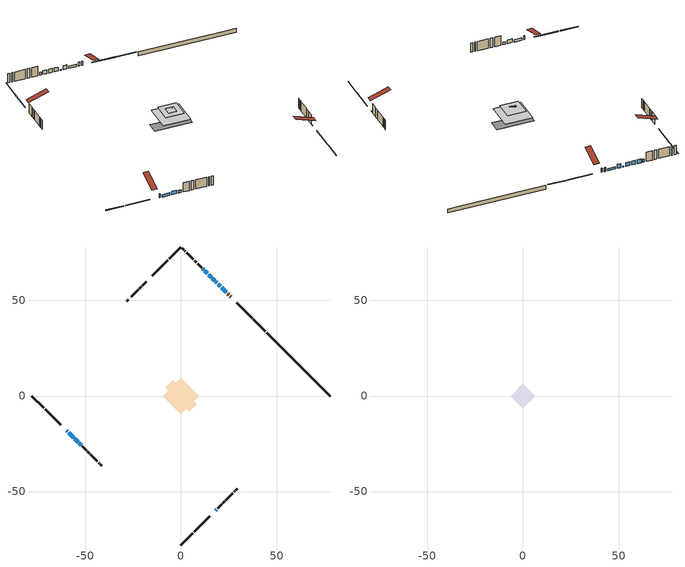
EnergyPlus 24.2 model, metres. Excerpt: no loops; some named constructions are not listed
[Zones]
conditioned space
 floor outside (Floor1 construction): -0.88,0 0,0.88 0.88,0 0,-0.88 z0.76
 floor adiabatic (AdiabaticFloorConstruction): -9.42,0 0,9.42 9.42,0 0,-9.42 z3.2
 floor foundation (Slab1 construction): -8.3,4.29 -4.29,8.3 8.3,-4.29 4.29,-8.3 z-1.37
 wall outside (RimJoist1 construction): 0,-77.94 6.22,-71.72 / -77.94,0 -71.72,-6.22 / 0,77.94 -6.22,71.72 / 44.09,33.85 37.87,40.07 z0.76:1.06
 wall outside (RimJoist2 construction): 6.88,-71.06 15.01,-62.93 / -71.06,-6.88 -62.93,-15.01 / -6.88,71.06 -15.01,62.93 / 37.21,40.73 29.08,48.86 z0.76:1.06
 wall outside (AdiabaticWallConstruction 1): 25.95,52 25.67,52.27 / 25.02,52.93 24.39,53.55 z0.76:2.79
 wall outside (AdiabaticWallConstruction): 23.74,54.21 21.26,56.69 z0.76:1.85; 20.6,57.34 19.38,58.56 z0.76:2.84; -59.79,-18.15 -59.44,-18.51 z0.76:2.74; -58.78,-19.16 -56.19,-21.75 z0.76:1.98; 18.72,59.22 18.3,59.64 / 18.15,-59.8 18.57,-59.37 z0.76:1.1; -55.54,-22.41 -53.81,-24.13 z0.76:2.59; -53.16,-24.79 -52.29,-25.65 z0.76:2.13; 17.65,60.3 16.37,61.57 / 15.71,62.23 14.44,63.51 / 13.78,64.16 12.5,65.44 z0.76:2.77; 11.85,66.09 11.42,66.53 z0.76:2.23
 wall outside (Wall1 construction): 19.23,-58.72 21.24,-56.7 / -51.64,-26.31 -49.62,-28.32 / -18.15,59.79 -20.17,57.78 / 10.76,67.18 8.74,69.2 z0.76:5.64
 wall outside (Wall2 construction): 21.9,-56.04 22.81,-55.14 / -48.96,-28.98 -48.05,-29.89 / -20.82,57.12 -21.73,56.21 / 8.09,69.86 7.18,70.76 z0.76:5.64
 wall outside (Wall3 construction): 23.46,-54.48 27.11,-50.84 / -47.4,-30.54 -43.75,-34.19 / -22.39,55.56 -26.03,51.91 / 6.52,71.42 2.88,75.07 z0.76:5.64
 wall outside (Wall4 construction): 27.76,-50.18 28.02,-49.93 / -43.1,-34.85 -42.85,-35.1 / -26.69,51.25 -26.94,51 / 2.22,75.72 1.97,75.97 z0.76:5.64
 wall outside (Wall5 construction): 28.67,-49.27 29.33,-48.61 / -42.19,-35.75 -41.53,-36.41 / -27.6,50.35 -28.25,49.69 / 1.31,76.63 0.66,77.29 z0.76:5.64
 wall foundation (FoundationWall1 construction): 44.75,33.19,-1.37 44.75,33.19,0.76 74.62,3.32,0.76 74.62,3.32,0.67 77.94,0,0.67 77.94,0,-1.37
 window (WindowConstruction): 23.74,54.21 21.26,56.68 z0.76:1.85
 window (WindowConstruction 7): 20.6,57.34 19.38,58.56 z0.76:2.84
 window (WindowConstruction 9): -59.79,-18.15 -59.44,-18.51 z0.76:2.74
 window (WindowConstruction 8): -58.78,-19.16 -56.19,-21.75 z0.76:1.98
 window (WindowConstruction 10): 18.72,59.22 18.3,59.64 z0.76:1.1
 window (WindowConstruction 11): 18.15,-59.79 18.57,-59.37 z0.76:1.1
 window (WindowConstruction 1): -55.54,-22.41 -53.81,-24.13 z0.76:2.59
 window (WindowConstruction 2): -53.16,-24.79 -52.29,-25.65 z0.76:2.13
 window (WindowConstruction 3): 17.65,60.3 16.37,61.57 z0.76:2.77
 window (WindowConstruction 4): 15.71,62.23 14.44,63.51 z0.76:2.77
 window (WindowConstruction 5): 13.78,64.16 12.5,65.44 z0.76:2.77
 window (WindowConstruction 6): 11.85,66.1 11.42,66.53 z0.76:2.23
 door (Door): 25.95,52 25.67,52.27 z0.76:2.79
 door (Door 1): 25.02,52.93 24.39,53.55 z0.76:2.79
 ceiling adiabatic (AdiabaticFloorConstruction): 0,-9.42 9.42,0 0,9.42 -9.42,0 z3.2
attic - vented
 floor to conditioned space (Floor2 construction Reversed): -2.73,0 0,2.73 2.73,0 0,-2.73 z5.64
 floor to conditioned space (Floor3 construction Reversed): -6.36,0 0,6.36 6.36,0 0,-6.36 z5.64
 floor to conditioned space (Floor4 construction Reversed): -1.58,0 0,1.58 1.58,0 0,-1.58 z5.64
 roof outside (Roof1 construction): 17.49,-60.45,5.64 10.57,-53.53,8.9 8.75,-55.36,8.9 15.67,-62.27,5.64; -60.45,-17.49,5.64 -53.53,-10.57,8.9 -55.36,-8.75,8.9 -62.27,-15.67,5.64; -17.49,60.45,5.64 -10.57,53.53,8.9 -8.75,55.36,8.9 -15.67,62.27,5.64; 26.6,51.34,5.64 19.69,44.42,8.9 21.51,42.6,8.9 28.43,49.52,5.64
[Material] Roughness=Rough; Thermal Absorptance=0.9
Name | Thickness {m} | Conductivity {W/m-K} | Density {kg/m3} | Specific Heat {J/kg-K} | Solar Absorptance | Visible Absorptance
ceiling loosefill ins | 0.169333 | 0.0480833 | 16.02 | 1046.75 | 0.7 | 0.7
ceiling loosefill ins 1 | 0.254 | 0.0480833 | 16.02 | 1046.75 | 0.7 | 0.7
ceiling stud and cavity | 0.1397 | 0.0787857 | 65.682 | 1177.47 | 0.7 | 0.7
ceiling stud and cavity 1 | 0.1397 | 0.979432 | 65.682 | 1177.47 | 0.7 | 0.7
ceiling stud and cavity 2 | 0.1397 | 0.111742 | 65.682 | 1177.47 | 0.7 | 0.7
gypsum board | 0.0127 | 0.160291 | 801 | 837.4 | 0.6 | 0.6
[Construction]
Floor2 construction: ceiling loosefill ins, ceiling stud and cavity, gypsum board
Floor3 construction: ceiling loosefill ins 1, ceiling stud and cavity 1, gypsum board
Floor4 construction: ceiling loosefill ins, ceiling stud and cavity 2, gypsum board
[EnergyManagementSystem:Program]
infil_program: Set p_m = 0.14; Set p_s = 0.22; Set s_m = 270; Set s_s = 370; Set z_m = 9.99744; Set z_s = 5.798226327361392; Set f_t = (((s_m/z_m)^p_m)*((z_s/s_s)^p_s)); Set Tdiff = tin_s-tout_s; Set dT = @Abs Tdiff; Set c = 0.0547; Set Cs = 0.1012; Set Cw = 0.1654; Set n = 0.65; Set sft = (f_t*0.3); Set temp1 = ((c*Cw)*((sft*site_vw_s)^(2*n)))^2; Set Qinf = (((c*Cs*(dT^n))^2)+temp1)^0.5; Set Qinf = (@Max Qinf 0); Set mech_vent_house_fan_sensible_load_act = 0.0; Set mech_vent_house_fan_latent_load_act = 0.0; Set OASupInPb = out_pb_s; Set OASupInTemp = tout_s; Set OASupInW = out_wt_s; Set OASupRho = (@RhoAirFnPbTdbW OASupInPb OASupInTemp OASupInW); Set OASupCp = (@CpAirFnW OASupInW); Set OASupInEnth = (@HFnTdbW OASupInTemp OASupInW); Set ZoneTemp = tin_s; Set ZoneW = win_s; Set ZoneCp = (@CpAirFnW ZoneW); Set ZoneAirEnth = (@HFnTdbW ZoneTemp ZoneW); Set mech_vent_house_fan_cfis_act = 0.0; Set QWHV_cfis_sup = 0.0; Set QWHV_cfis_suppl_sup = 0.0; Set QWHV_cfis_suppl_exh = 0.0; Set Qrange = 0; Set Qrange = Qrange + 0.075 * mech_vent_range_fan_0_sch_s; Set Qbath = 0; Set Qbath = Qbath + 0.066 * mech_vent_bath_fan_0_sch_s; Set Qbath = Qbath + 0.066 * mech_vent_bath_fan_1_sch_s; Set Qdryer = 0; Set Qdryer = Qdryer + 0.00308 * clothes_dryer_exhaust_0_sch_s; Set QWHV_sup = 0.00933; Set QWHV_exh = 0.00933; Set Qsupply = QWHV_sup + QWHV_cfis_sup + QWHV_cfis_suppl_sup; Set Qexhaust = Qrange + Qbath + Qdryer + QWHV_exh + QWHV_cfis_suppl_exh; Set Qfan = (@Max Qexhaust Qsupply); Set Qducts = 0; If Qducts < 0; Set Qsupply = Qsupply - Qducts; Else; Set Qexhaust = Qexhaust + Qducts; EndIf; Set Qfan_with_ducts = (@Max Qexhaust Qsupply); Set Qimb = (@Abs (Qsupply - Qexhaust)); If Qinf + Qimb > 0; Set Qtot = Qfan_with_ducts + (Qinf^2) / (Qinf + Qimb); Else; Set Qtot = Qfan_with_ducts; EndIf; Set Qinf_adj = Qtot - Qfan; Set infil_flow_act = Qinf_adj; Set infil_program_Qinf = Qinf_adj; Set infil_program_Qfan = Qfan; Set Qload = Qfan; Set Effectiveness_Sens = 0.0; Set Effectiveness_Lat = 0.0; Set Fan_MFR = Qload * OASupRho; Set ZoneInEnth = OASupInEnth; Set ZoneInTemp = OASupInTemp; If Qload > 0; Set Effectiveness_Sens = Effectiveness_Sens + 0.0093 / Qload * 0.5912295009261301; Set Effectiveness_Lat = Effectiveness_Lat + 0.0093 / Qload * 0.0; EndIf; Set ERVCpMin = (@Min OASupCp ZoneCp); Set ERVSupOutTemp = OASupInTemp + ERVCpMin/OASupCp * Effectiveness_Sens * (ZoneTemp - OASupInTemp); Set ERVSupOutW = OASupInW + ERVCpMin/OASupCp * Effectiveness_Lat * (ZoneW - OASupInW); Set ERVSupOutEnth = (@HFnTdbW ERVSupOutTemp ERVSupOutW); Set ERVSensHeatTrans = Fan_MFR * OASupCp * (ERVSupOutTemp - OASupInTemp); Set ERVTotalHeatTrans = Fan_MFR * (ERVSupOutEnth - OASupInEnth); Set ERVLatHeatTrans = ERVTotalHeatTrans - ERVSensHeatTrans; Set ZoneInEnth = ERVSupOutEnth; Set ZoneInTemp = ERVSupOutTemp; Set FanTotalToCond = Fan_MFR * (ZoneInEnth - ZoneAirEnth); Set FanSensToCond = Fan_MFR * ZoneCp * (ZoneInTemp - ZoneTemp); Set FanLatToCond = FanTotalToCond - FanSensToCond; Set mech_vent_house_fan_sensible_load_act = mech_vent_house_fan_sensible_load_act + FanSensToCond; Set mech_vent_house_fan_latent_load_act = mech_vent_house_fan_latent_load_act + FanLatToCond
natural_vent_program: Set Tin = tin_s; Set Tout = tout_s; Set Wout = out_wt_s; Set Pbar = out_pb_s; Set Phiout = (@RhFnTdbWPb Tout Wout Pbar); Set MaxHR = 0.0115; Set Tnvsp = (htg_sp_s + clg_sp_s) / 2; Set NVavail = natural_vent_s; Set ClgSsnAvail = cool_season; Set Qnv = 0; Set Qwhf = 0; Set whole_house_fan_mix_act = 0; Set whole_house_fan_act = 0; If ((Wout < MaxHR) && (Tin > Tout) && (Tin > Tnvsp) && (ClgSsnAvail > 0)); Set WHF_Flow = 0; Set Adj = (Tin-Tnvsp)/(Tin-Tout); Set Adj = (@Min Adj 1); Set Adj = (@Max Adj 0); If (WHF_Flow > 0); Set Qwhf = WHF_Flow*Adj; Set whole_house_fan_mix_act = WHF_Flow*Adj; Set WHF_W = 0; Set whole_house_fan_act = WHF_W*Adj; ElseIf (NVavail > 0); Set NVArea = 0.0; Set Cs = 0.00021326192113096338; Set Cw = 3.4186353886005557e-05; Set Tdiff = Tin-Tout; Set dT = (@Abs Tdiff); Set Vwind = site_vw_s; Set SGNV = NVArea*Adj*((((Cs*dT)+(Cw*(Vwind^2)))^0.5)/1000); Set MaxNV = 3.916111335761665; Set Qnv = (@Min SGNV MaxNV); EndIf; EndIf; Set natural_vent_flow_act = Qnv; Set whole_house_fan_flow_act = Qwhf; Set natural_vent_program_Qnv = Qnv; Set natural_vent_program_Qwhf = Qwhf
total_airflows_program: Set total_infil_flow_rate = 0; Set total_mechvent_flow_rate = 0; Set total_natvent_flow_rate = 0; Set total_whf_flow_rate = 0; Set total_infil_flow_rate = total_infil_flow_rate + (infil_program_Qinf * 1); Set total_mechvent_flow_rate = total_mechvent_flow_rate + (infil_program_Qfan * 1); Set total_natvent_flow_rate = total_natvent_flow_rate + (natural_vent_program_Qnv * 1); Set total_whf_flow_rate = total_whf_flow_rate + (natural_vent_program_Qwhf * 1)
total_loads_program: Set loads_htg_tot = 0; Set loads_clg_tot = 0; If htg_load_cond > 0; Set loads_htg_tot = loads_htg_tot + (htg_load_cond - clg_load_cond) * 1.0; EndIf; Set loads_htg_tot = (@Max loads_htg_tot 0); If clg_load_cond > 0; Set loads_clg_tot = loads_clg_tot + (clg_load_cond - htg_load_cond) * 0.0; EndIf; Set loads_clg_tot = (@Max loads_clg_tot 0)
unmet_hours_program: Set htg_unmet_hours = 0; Set clg_unmet_hours = 0; Set unit_htg_unmet_hours = 0; If ((DayOfYear >= 1) && (DayOfYear <= 365)); Set unit_htg_unmet_hours = unit_htg_unmet_hours + conditioned_space_htg_unmet_s; If unit_htg_unmet_hours > htg_unmet_hours; Set htg_unmet_hours = unit_htg_unmet_hours; EndIf; EndIf
water_heater_EC_adj: If WarmupFlag == 0; Set dhw_e_cons = water_heater_energy + water_heater_on_cycle_parasitic + water_heater_off_cycle_parasitic; Set water_heater_ec_adj_act = 0.0 * dhw_e_cons / 1; EndIf
[EnergyManagementSystem:ProgramCallingManager]
component_loads_program_calling_manager: EndOfZoneTimestepAfterZoneReporting; component_loads_program
fridge_schedule_program_calling_manager: BeginZoneTimestepAfterInitHeatBalance; fridge_schedule_program
furnace_supply_fan_disaggregate_program_calling_manager: EndOfSystemTimestepBeforeHVACReporting; furnace_supply_fan_disaggregate_program
infil_program_calling_manager: BeginZoneTimestepAfterInitHeatBalance; infil_program
natural_vent_program_calling_manager: BeginZoneTimestepAfterInitHeatBalance; natural_vent_program
total_airflows_program_calling_manager: EndOfZoneTimestepAfterZoneReporting; total_airflows_program
total_loads_program_calling_manager: EndOfZoneTimestepAfterZoneReporting; total_loads_program
unmet_hours_program_calling_manager: EndOfZoneTimestepBeforeZoneReporting; unmet_hours_program
water_heater_EC_adj_ProgramManager: EndOfSystemTimestepBeforeHVACReporting; water_heater_EC_adj
[EnergyManagementSystem:OutputVariable] Type of Data in Variable=Summed
Name | EMS Variable | Update Frequency | EMS Program or Subroutine | Units
furnace supply fan disaggregate htg primary | furnace_supply_fan_primary_htg | SystemTimestep | furnace_supply_fan_disaggregate_program | J
loads_htg_tot_peakload_outvar; loads_htg_tot_annual_outvar; Energy Management System Output Variable 1; Energy Management System Output Variable 45 | loads_htg_tot | ZoneTimestep | total_loads_program | J
loads_clg_tot_peakload_outvar; loads_clg_tot_annual_outvar; Energy Management System Output Variable 2; Energy Management System Output Variable 46 | loads_clg_tot | ZoneTimestep | total_loads_program | J
htg_unmet_hours_annual_outvar; Energy Management System Output Variable 3 | htg_unmet_hours | ZoneTimestep | unmet_hours_program | hr
clg_unmet_hours_annual_outvar; Energy Management System Output Variable 4 | clg_unmet_hours | ZoneTimestep | unmet_hours_program | hr
loads_htg_roofs_annual_outvar; Energy Management System Output Variable 5 | loads_htg_roofs | ZoneTimestep | component_loads_program | J
loads_htg_ceilings_annual_outvar; Energy Management System Output Variable 6 | loads_htg_ceilings | ZoneTimestep | component_loads_program | J
loads_htg_walls_annual_outvar; Energy Management System Output Variable 7 | loads_htg_walls | ZoneTimestep | component_loads_program | J
loads_htg_rim_joists_annual_outvar; Energy Management System Output Variable 8 | loads_htg_rim_joists | ZoneTimestep | component_loads_program | J
loads_htg_foundation_walls_annual_outvar; Energy Management System Output Variable 9 | loads_htg_foundation_walls | ZoneTimestep | component_loads_program | J
loads_htg_doors_annual_outvar; Energy Management System Output Variable 10 | loads_htg_doors | ZoneTimestep | component_loads_program | J
loads_htg_windows_conduction_annual_outvar; Energy Management System Output Variable 11 | loads_htg_windows_conduction | ZoneTimestep | component_loads_program | J
loads_htg_windows_solar_annual_outvar; Energy Management System Output Variable 12 | loads_htg_windows_solar | ZoneTimestep | component_loads_program | J
loads_htg_skylights_conduction_annual_outvar; Energy Management System Output Variable 13 | loads_htg_skylights_conduction | ZoneTimestep | component_loads_program | J
loads_htg_skylights_solar_annual_outvar; Energy Management System Output Variable 14 | loads_htg_skylights_solar | ZoneTimestep | component_loads_program | J
loads_htg_floors_annual_outvar; Energy Management System Output Variable 15 | loads_htg_floors | ZoneTimestep | component_loads_program | J
loads_htg_slabs_annual_outvar; Energy Management System Output Variable 16 | loads_htg_slabs | ZoneTimestep | component_loads_program | J
loads_htg_internal_mass_annual_outvar; Energy Management System Output Variable 17 | loads_htg_internal_mass | ZoneTimestep | component_loads_program | J
loads_htg_infil_annual_outvar; Energy Management System Output Variable 18 | loads_htg_infil | ZoneTimestep | component_loads_program | J
loads_htg_natvent_annual_outvar; Energy Management System Output Variable 19 | loads_htg_natvent | ZoneTimestep | component_loads_program | J
loads_htg_mechvent_annual_outvar; Energy Management System Output Variable 20 | loads_htg_mechvent | ZoneTimestep | component_loads_program | J
loads_htg_whf_annual_outvar; Energy Management System Output Variable 21 | loads_htg_whf | ZoneTimestep | component_loads_program | J
loads_htg_ducts_annual_outvar; Energy Management System Output Variable 22 | loads_htg_ducts | ZoneTimestep | component_loads_program | J
loads_htg_intgains_annual_outvar; Energy Management System Output Variable 23 | loads_htg_intgains | ZoneTimestep | component_loads_program | J
loads_htg_lighting_annual_outvar; Energy Management System Output Variable 24 | loads_htg_lighting | ZoneTimestep | component_loads_program | J
loads_clg_roofs_annual_outvar; Energy Management System Output Variable 25 | loads_clg_roofs | ZoneTimestep | component_loads_program | J
loads_clg_ceilings_annual_outvar; Energy Management System Output Variable 26 | loads_clg_ceilings | ZoneTimestep | component_loads_program | J
loads_clg_walls_annual_outvar; Energy Management System Output Variable 27 | loads_clg_walls | ZoneTimestep | component_loads_program | J
loads_clg_rim_joists_annual_outvar; Energy Management System Output Variable 28 | loads_clg_rim_joists | ZoneTimestep | component_loads_program | J
loads_clg_foundation_walls_annual_outvar; Energy Management System Output Variable 29 | loads_clg_foundation_walls | ZoneTimestep | component_loads_program | J
loads_clg_doors_annual_outvar; Energy Management System Output Variable 30 | loads_clg_doors | ZoneTimestep | component_loads_program | J
loads_clg_windows_conduction_annual_outvar; Energy Management System Output Variable 31 | loads_clg_windows_conduction | ZoneTimestep | component_loads_program | J
loads_clg_windows_solar_annual_outvar; Energy Management System Output Variable 32 | loads_clg_windows_solar | ZoneTimestep | component_loads_program | J
loads_clg_skylights_conduction_annual_outvar; Energy Management System Output Variable 33 | loads_clg_skylights_conduction | ZoneTimestep | component_loads_program | J
loads_clg_skylights_solar_annual_outvar; Energy Management System Output Variable 34 | loads_clg_skylights_solar | ZoneTimestep | component_loads_program | J
loads_clg_floors_annual_outvar; Energy Management System Output Variable 35 | loads_clg_floors | ZoneTimestep | component_loads_program | J
loads_clg_slabs_annual_outvar; Energy Management System Output Variable 36 | loads_clg_slabs | ZoneTimestep | component_loads_program | J
loads_clg_internal_mass_annual_outvar; Energy Management System Output Variable 37 | loads_clg_internal_mass | ZoneTimestep | component_loads_program | J
loads_clg_infil_annual_outvar; Energy Management System Output Variable 38 | loads_clg_infil | ZoneTimestep | component_loads_program | J
loads_clg_natvent_annual_outvar; Energy Management System Output Variable 39 | loads_clg_natvent | ZoneTimestep | component_loads_program | J
loads_clg_mechvent_annual_outvar; Energy Management System Output Variable 40 | loads_clg_mechvent | ZoneTimestep | component_loads_program | J
loads_clg_whf_annual_outvar; Energy Management System Output Variable 41 | loads_clg_whf | ZoneTimestep | component_loads_program | J
loads_clg_ducts_annual_outvar; Energy Management System Output Variable 42 | loads_clg_ducts | ZoneTimestep | component_loads_program | J
loads_clg_intgains_annual_outvar; Energy Management System Output Variable 43 | loads_clg_intgains | ZoneTimestep | component_loads_program | J
loads_clg_lighting_annual_outvar; Energy Management System Output Variable 44 | loads_clg_lighting | ZoneTimestep | component_loads_program | J
[Schedule:Day:Interval]
interior lighting schedule day: No, 01:00, 0.108182, 04:00, 0.0901515, 05:00, 0.0991667, 06:00, 0.162273, 07:00, 0.270455, 08:00, 0.342576, 10:00, 0.369621, 11:00, 0.351591, 12:00, 0.333561, 13:00, 0.324545, 14:00, 0.31553, 15:00, 0.333561, 16:00, 0.369621, 17:00, 0.450758, 18:00, 0.585985, 19:00, 0.775303, 20:00, 0.955606, 21:00, 0.991667, 22:00, 0.712197, 23:00, 0.360606, 24:00, 0.162273
interior lighting schedule day 1: No, 01:00, 0.100909, 04:00, 0.0840909, 05:00, 0.0925, 06:00, 0.151364, 07:00, 0.252273, 08:00, 0.319545, 10:00, 0.344773, 11:00, 0.327955, 12:00, 0.311136, 13:00, 0.302727, 14:00, 0.294318, 15:00, 0.311136, 16:00, 0.344773, 17:00, 0.420455, 18:00, 0.546591, 19:00, 0.723182, 20:00, 0.891364, 21:00, 0.925, 22:00, 0.664318, 23:00, 0.336364, 24:00, 0.151364
interior lighting schedule day 2: No, 01:00, 0.0927273, 04:00, 0.0772727, 05:00, 0.085, 06:00, 0.139091, 07:00, 0.231818, 08:00, 0.293636, 10:00, 0.316818, 11:00, 0.301364, 12:00, 0.285909, 13:00, 0.278182, 14:00, 0.270455, 15:00, 0.285909, 16:00, 0.316818, 17:00, 0.386364, 18:00, 0.502273, 19:00, 0.664545, 20:00, 0.819091, 21:00, 0.85, 22:00, 0.610455, 23:00, 0.309091, 24:00, 0.139091
interior lighting schedule day 3: No, 01:00, 0.0845455, 04:00, 0.0704545, 05:00, 0.0775, 06:00, 0.126818, 07:00, 0.211364, 08:00, 0.267727, 10:00, 0.288864, 11:00, 0.274773, 12:00, 0.260682, 13:00, 0.253636, 14:00, 0.246591, 15:00, 0.260682, 16:00, 0.288864, 17:00, 0.352273, 18:00, 0.457955, 19:00, 0.605909, 20:00, 0.746818, 21:00, 0.775, 22:00, 0.556591, 23:00, 0.281818, 24:00, 0.126818
interior lighting schedule day 4: No, 01:00, 0.0763636, 04:00, 0.0636364, 05:00, 0.07, 06:00, 0.114545, 07:00, 0.190909, 08:00, 0.241818, 10:00, 0.260909, 11:00, 0.248182, 12:00, 0.235455, 13:00, 0.229091, 14:00, 0.222727, 15:00, 0.235455, 16:00, 0.260909, 17:00, 0.318182, 18:00, 0.413636, 19:00, 0.547273, 20:00, 0.674545, 21:00, 0.7, 22:00, 0.502727, 23:00, 0.254545, 24:00, 0.114545
interior lighting schedule day 5: No, 01:00, 0.0727273, 04:00, 0.0606061, 05:00, 0.0666667, 06:00, 0.109091, 07:00, 0.181818, 08:00, 0.230303, 10:00, 0.248485, 11:00, 0.236364, 12:00, 0.224242, 13:00, 0.218182, 14:00, 0.212121, 15:00, 0.224242, 16:00, 0.248485, 17:00, 0.30303, 18:00, 0.393939, 19:00, 0.521212, 20:00, 0.642424, 21:00, 0.666667, 22:00, 0.478788, 23:00, 0.242424, 24:00, 0.109091
interior lighting schedule day 6: No, 01:00, 0.0745455, 04:00, 0.0621212, 05:00, 0.0683333, 06:00, 0.111818, 07:00, 0.186364, 08:00, 0.236061, 10:00, 0.254697, 11:00, 0.242273, 12:00, 0.229848, 13:00, 0.223636, 14:00, 0.217424, 15:00, 0.229848, 16:00, 0.254697, 17:00, 0.310606, 18:00, 0.403788, 19:00, 0.534242, 20:00, 0.658485, 21:00, 0.683333, 22:00, 0.490758, 23:00, 0.248485, 24:00, 0.111818
interior lighting schedule day 7: No, 01:00, 0.08, 04:00, 0.0666667, 05:00, 0.0733333, 06:00, 0.12, 07:00, 0.2, 08:00, 0.253333, 10:00, 0.273333, 11:00, 0.26, 12:00, 0.246667, 13:00, 0.24, 14:00, 0.233333, 15:00, 0.246667, 16:00, 0.273333, 17:00, 0.333333, 18:00, 0.433333, 19:00, 0.573333, 20:00, 0.706667, 21:00, 0.733333, 22:00, 0.526667, 23:00, 0.266667, 24:00, 0.12
interior lighting schedule day 8: No, 01:00, 0.0890909, 04:00, 0.0742424, 05:00, 0.0816667, 06:00, 0.133636, 07:00, 0.222727, 08:00, 0.282121, 10:00, 0.304394, 11:00, 0.289545, 12:00, 0.274697, 13:00, 0.267273, 14:00, 0.259848, 15:00, 0.274697, 16:00, 0.304394, 17:00, 0.371212, 18:00, 0.482576, 19:00, 0.638485, 20:00, 0.78697, 21:00, 0.816667, 22:00, 0.586515, 23:00, 0.29697, 24:00, 0.133636
interior lighting schedule day 9: No, 01:00, 0.0972727, 04:00, 0.0810606, 05:00, 0.0891667, 06:00, 0.145909, 07:00, 0.243182, 08:00, 0.30803, 10:00, 0.332348, 11:00, 0.316136, 12:00, 0.299924, 13:00, 0.291818, 14:00, 0.283712, 15:00, 0.299924, 16:00, 0.332348, 17:00, 0.405303, 18:00, 0.526894, 19:00, 0.697121, 20:00, 0.859242, 21:00, 0.891667, 22:00, 0.640379, 23:00, 0.324242, 24:00, 0.145909
interior lighting schedule day 10: No, 01:00, 0.105455, 04:00, 0.0878788, 05:00, 0.0966667, 06:00, 0.158182, 07:00, 0.263636, 08:00, 0.333939, 10:00, 0.360303, 11:00, 0.342727, 12:00, 0.325152, 13:00, 0.316364, 14:00, 0.307576, 15:00, 0.325152, 16:00, 0.360303, 17:00, 0.439394, 18:00, 0.571212, 19:00, 0.755758, 20:00, 0.931515, 21:00, 0.966667, 22:00, 0.694242, 23:00, 0.351515, 24:00, 0.158182
interior lighting schedule day 11: No, 01:00, 0.109091, 04:00, 0.0909091, 05:00, 0.1, 06:00, 0.163636, 07:00, 0.272727, 08:00, 0.345455, 10:00, 0.372727, 11:00, 0.354545, 12:00, 0.336364, 13:00, 0.327273, 14:00, 0.318182, 15:00, 0.336364, 16:00, 0.372727, 17:00, 0.454545, 18:00, 0.590909, 19:00, 0.781818, 20:00, 0.963636, 21:00, 1, 22:00, 0.718182, 23:00, 0.363636, 24:00, 0.163636
interior lighting schedule default day; occupants schedule default day; clothes dryer schedule default day; cooking range schedule default day; mech vent bath fan 0 schedule default day; mech vent bath fan 1 schedule default day; mech vent range fan 0 schedule default day; misc plug loads schedule default day; general water use schedule default day; clothes dryer exhaust 0 schedule default day; cooling season schedule day; cooling season schedule day 2; cooling season schedule default day; exterior lighting schedule default day; natural vent schedule default day: No, 24:00, 0
occupants schedule day: No, 05:00, 0.426829, 06:00, 0.719512, 07:00, 1, 08:00, 0.670732, 09:00, 0.329268, 14:00, 0.170732, 15:00, 0.231707, 16:00, 0.329268, 17:00, 0.5, 18:00, 0.670732, 19:00, 0.829268, 21:00, 1, 22:00, 0.853659, 23:00, 0.646341, 24:00, 0.426829
clothes dryer schedule day; clothes dryer exhaust 0 schedule day: No, 01:00, 0.123457, 02:00, 0.0740741, 03:00, 0.0493827, 04:00, 0.0246914, 05:00, 0.0493827, 06:00, 0.0740741, 07:00, 0.197531, 08:00, 0.395062, 09:00, 0.592593, 10:00, 0.839506, 11:00, 0.962963, 12:00, 1, 13:00, 0.91358, 14:00, 0.82716, 15:00, 0.716049, 16:00, 0.753086, 17:00, 0.679012, 18:00, 0.666667, 20:00, 0.62963, 21:00, 0.641975, 22:00, 0.666667, 23:00, 0.54321, 24:00, 0.296296
cooking range schedule day: No, 05:00, 0.0597015, 06:00, 0.11194, 07:00, 0.171642, 08:00, 0.291045, 11:00, 0.343284, 12:00, 0.402985, 13:00, 0.462687, 14:00, 0.343284, 15:00, 0.291045, 16:00, 0.402985, 17:00, 0.567164, 18:00, 1, 19:00, 0.850746, 20:00, 0.432836, 21:00, 0.291045, 22:00, 0.231343, 23:00, 0.171642, 24:00, 0.11194
mech vent bath fan 0 schedule day; mech vent bath fan 1 schedule day: No, 07:00, 0, 08:00, 1, 09:00, 0.2, 24:00, 0
mech vent range fan 0 schedule day: No, 18:00, 0, 19:00, 1, 20:00, 0.2, 24:00, 0
misc plug loads schedule day: No, 06:00, 0.705882, 07:00, 0.745098, 08:00, 0.803922, 15:00, 0.823529, 16:00, 0.862745, 17:00, 0.921569, 18:00, 0.980392, 19:00, 1, 20:00, 0.980392, 21:00, 0.941176, 22:00, 0.862745, 23:00, 0.784314, 24:00, 0.72549
general water use schedule day: No, 01:00, 0.315068, 03:00, 0.287671, 04:00, 0.342466, 05:00, 0.369863, 06:00, 0.520548, 07:00, 0.60274, 08:00, 0.534247, 10:00, 0.506849, 11:00, 0.465753, 14:00, 0.479452, 15:00, 0.534247, 16:00, 0.589041, 17:00, 0.69863, 18:00, 0.876712, 19:00, 0.890411, 20:00, 0.986301, 21:00, 1, 22:00, 0.863014, 23:00, 0.616438, 24:00, 0.465753
cooling season schedule day 1: No, 24:00, 1
exterior lighting schedule day: No, 01:00, 0.566667, 03:00, 0.524167, 05:00, 0.495833, 06:00, 0.5525, 07:00, 0.623333, 08:00, 0.580833, 09:00, 0.439167, 10:00, 0.354167, 12:00, 0.34, 13:00, 0.354167, 14:00, 0.396667, 15:00, 0.425, 16:00, 0.495833, 17:00, 0.623333, 18:00, 0.793333, 19:00, 0.906667, 20:00, 0.963333, 21:00, 0.991667, 22:00, 0.920833, 23:00, 0.793333, 24:00, 0.665833
exterior lighting schedule day 1: No, 01:00, 0.528571, 03:00, 0.488929, 05:00, 0.4625, 06:00, 0.515357, 07:00, 0.581429, 08:00, 0.541786, 09:00, 0.409643, 10:00, 0.330357, 12:00, 0.317143, 13:00, 0.330357, 14:00, 0.37, 15:00, 0.396429, 16:00, 0.4625, 17:00, 0.581429, 18:00, 0.74, 19:00, 0.845714, 20:00, 0.898571, 21:00, 0.925, 22:00, 0.858929, 23:00, 0.74, 24:00, 0.621071
exterior lighting schedule day 10: No, 01:00, 0.552381, 03:00, 0.510952, 05:00, 0.483333, 06:00, 0.538571, 07:00, 0.607619, 08:00, 0.56619, 09:00, 0.428095, 10:00, 0.345238, 12:00, 0.331429, 13:00, 0.345238, 14:00, 0.386667, 15:00, 0.414286, 16:00, 0.483333, 17:00, 0.607619, 18:00, 0.773333, 19:00, 0.88381, 20:00, 0.939048, 21:00, 0.966667, 22:00, 0.897619, 23:00, 0.773333, 24:00, 0.649048
exterior lighting schedule day 11: No, 01:00, 0.571429, 03:00, 0.528571, 05:00, 0.5, 06:00, 0.557143, 07:00, 0.628571, 08:00, 0.585714, 09:00, 0.442857, 10:00, 0.357143, 12:00, 0.342857, 13:00, 0.357143, 14:00, 0.4, 15:00, 0.428571, 16:00, 0.5, 17:00, 0.628571, 18:00, 0.8, 19:00, 0.914286, 20:00, 0.971429, 21:00, 1, 22:00, 0.928571, 23:00, 0.8, 24:00, 0.671429
exterior lighting schedule day 2: No, 01:00, 0.485714, 03:00, 0.449286, 05:00, 0.425, 06:00, 0.473571, 07:00, 0.534286, 08:00, 0.497857, 09:00, 0.376429, 10:00, 0.303571, 12:00, 0.291429, 13:00, 0.303571, 14:00, 0.34, 15:00, 0.364286, 16:00, 0.425, 17:00, 0.534286, 18:00, 0.68, 19:00, 0.777143, 20:00, 0.825714, 21:00, 0.85, 22:00, 0.789286, 23:00, 0.68, 24:00, 0.570714
exterior lighting schedule day 3: No, 01:00, 0.442857, 03:00, 0.409643, 05:00, 0.3875, 06:00, 0.431786, 07:00, 0.487143, 08:00, 0.453929, 09:00, 0.343214, 10:00, 0.276786, 12:00, 0.265714, 13:00, 0.276786, 14:00, 0.31, 15:00, 0.332143, 16:00, 0.3875, 17:00, 0.487143, 18:00, 0.62, 19:00, 0.708571, 20:00, 0.752857, 21:00, 0.775, 22:00, 0.719643, 23:00, 0.62, 24:00, 0.520357
exterior lighting schedule day 4: No, 01:00, 0.4, 03:00, 0.37, 05:00, 0.35, 06:00, 0.39, 07:00, 0.44, 08:00, 0.41, 09:00, 0.31, 10:00, 0.25, 12:00, 0.24, 13:00, 0.25, 14:00, 0.28, 15:00, 0.3, 16:00, 0.35, 17:00, 0.44, 18:00, 0.56, 19:00, 0.64, 20:00, 0.68, 21:00, 0.7, 22:00, 0.65, 23:00, 0.56, 24:00, 0.47
exterior lighting schedule day 5: No, 01:00, 0.380952, 03:00, 0.352381, 05:00, 0.333333, 06:00, 0.371429, 07:00, 0.419048, 08:00, 0.390476, 09:00, 0.295238, 10:00, 0.238095, 12:00, 0.228571, 13:00, 0.238095, 14:00, 0.266667, 15:00, 0.285714, 16:00, 0.333333, 17:00, 0.419048, 18:00, 0.533333, 19:00, 0.609524, 20:00, 0.647619, 21:00, 0.666667, 22:00, 0.619048, 23:00, 0.533333, 24:00, 0.447619
exterior lighting schedule day 6: No, 01:00, 0.390476, 03:00, 0.36119, 05:00, 0.341667, 06:00, 0.380714, 07:00, 0.429524, 08:00, 0.400238, 09:00, 0.302619, 10:00, 0.244048, 12:00, 0.234286, 13:00, 0.244048, 14:00, 0.273333, 15:00, 0.292857, 16:00, 0.341667, 17:00, 0.429524, 18:00, 0.546667, 19:00, 0.624762, 20:00, 0.66381, 21:00, 0.683333, 22:00, 0.634524, 23:00, 0.546667, 24:00, 0.45881
exterior lighting schedule day 7: No, 01:00, 0.419048, 03:00, 0.387619, 05:00, 0.366667, 06:00, 0.408571, 07:00, 0.460952, 08:00, 0.429524, 09:00, 0.324762, 10:00, 0.261905, 12:00, 0.251429, 13:00, 0.261905, 14:00, 0.293333, 15:00, 0.314286, 16:00, 0.366667, 17:00, 0.460952, 18:00, 0.586667, 19:00, 0.670476, 20:00, 0.712381, 21:00, 0.733333, 22:00, 0.680952, 23:00, 0.586667, 24:00, 0.492381
exterior lighting schedule day 8: No, 01:00, 0.466667, 03:00, 0.431667, 05:00, 0.408333, 06:00, 0.455, 07:00, 0.513333, 08:00, 0.478333, 09:00, 0.361667, 10:00, 0.291667, 12:00, 0.28, 13:00, 0.291667, 14:00, 0.326667, 15:00, 0.35, 16:00, 0.408333, 17:00, 0.513333, 18:00, 0.653333, 19:00, 0.746667, 20:00, 0.793333, 21:00, 0.816667, 22:00, 0.758333, 23:00, 0.653333, 24:00, 0.548333
exterior lighting schedule day 9: No, 01:00, 0.509524, 03:00, 0.47131, 05:00, 0.445833, 06:00, 0.496786, 07:00, 0.560476, 08:00, 0.522262, 09:00, 0.394881, 10:00, 0.318452, 12:00, 0.305714, 13:00, 0.318452, 14:00, 0.356667, 15:00, 0.382143, 16:00, 0.445833, 17:00, 0.560476, 18:00, 0.713333, 19:00, 0.815238, 20:00, 0.86619, 21:00, 0.891667, 22:00, 0.827976, 23:00, 0.713333, 24:00, 0.59869
[Schedule:Week:Daily]
clothes dryer exhaust 0 schedule Week Rule - Jan1-Dec31: clothes dryer exhaust 0 schedule day, clothes dryer exhaust 0 schedule day, clothes dryer exhaust 0 schedule day, clothes dryer exhaust 0 schedule day, clothes dryer exhaust 0 schedule day, clothes dryer exhaust 0 schedule day, clothes dryer exhaust 0 schedule day, clothes dryer exhaust 0 schedule default day, clothes dryer exhaust 0 schedule default day, clothes dryer exhaust 0 schedule default day, clothes dryer exhaust 0 schedule default day, clothes dryer exhaust 0 schedule default day
cooling season schedule Week Rule - Jan1-May26: cooling season schedule day, cooling season schedule day, cooling season schedule day, cooling season schedule day, cooling season schedule day, cooling season schedule day, cooling season schedule day, cooling season schedule default day, cooling season schedule default day, cooling season schedule default day, cooling season schedule default day, cooling season schedule default day
cooling season schedule Week Rule - May27-Jun2: cooling season schedule day, cooling season schedule day, cooling season schedule day, cooling season schedule day, cooling season schedule day, cooling season schedule day 1, cooling season schedule day 1, cooling season schedule default day, cooling season schedule default day, cooling season schedule default day, cooling season schedule default day, cooling season schedule default day
cooling season schedule Week Rule - Jun3-Sep29: cooling season schedule day 1, cooling season schedule day 1, cooling season schedule day 1, cooling season schedule day 1, cooling season schedule day 1, cooling season schedule day 1, cooling season schedule day 1, cooling season schedule default day, cooling season schedule default day, cooling season schedule default day, cooling season schedule default day, cooling season schedule default day
cooling season schedule Week Rule - Sep30-Oct6: cooling season schedule day 1, cooling season schedule day 2, cooling season schedule day 2, cooling season schedule day 2, cooling season schedule day 2, cooling season schedule day 2, cooling season schedule day 2, cooling season schedule default day, cooling season schedule default day, cooling season schedule default day, cooling season schedule default day, cooling season schedule default day
cooling season schedule Week Rule - Oct7-Dec31: cooling season schedule day 2, cooling season schedule day 2, cooling season schedule day 2, cooling season schedule day 2, cooling season schedule day 2, cooling season schedule day 2, cooling season schedule day 2, cooling season schedule default day, cooling season schedule default day, cooling season schedule default day, cooling season schedule default day, cooling season schedule default day
exterior lighting schedule Week Rule - Jul1-Jul28: exterior lighting schedule day 6, exterior lighting schedule day 6, exterior lighting schedule day 6, exterior lighting schedule day 6, exterior lighting schedule day 6, exterior lighting schedule day 6, exterior lighting schedule day 6, exterior lighting schedule default day, exterior lighting schedule default day, exterior lighting schedule default day, exterior lighting schedule default day, exterior lighting schedule default day
exterior lighting schedule Week Rule - Jul29-Aug4: exterior lighting schedule day 6, exterior lighting schedule day 6, exterior lighting schedule day 6, exterior lighting schedule day 7, exterior lighting schedule day 7, exterior lighting schedule day 7, exterior lighting schedule day 7, exterior lighting schedule default day, exterior lighting schedule default day, exterior lighting schedule default day, exterior lighting schedule default day, exterior lighting schedule default day
exterior lighting schedule Week Rule - Aug5-Aug25: exterior lighting schedule day 7, exterior lighting schedule day 7, exterior lighting schedule day 7, exterior lighting schedule day 7, exterior lighting schedule day 7, exterior lighting schedule day 7, exterior lighting schedule day 7, exterior lighting schedule default day, exterior lighting schedule default day, exterior lighting schedule default day, exterior lighting schedule default day, exterior lighting schedule default day
exterior lighting schedule Week Rule - Aug26-Sep1: exterior lighting schedule day 7, exterior lighting schedule day 7, exterior lighting schedule day 7, exterior lighting schedule day 7, exterior lighting schedule day 7, exterior lighting schedule day 7, exterior lighting schedule day 8, exterior lighting schedule default day, exterior lighting schedule default day, exterior lighting schedule default day, exterior lighting schedule default day, exterior lighting schedule default day
exterior lighting schedule Week Rule - Sep2-Sep29: exterior lighting schedule day 8, exterior lighting schedule day 8, exterior lighting schedule day 8, exterior lighting schedule day 8, exterior lighting schedule day 8, exterior lighting schedule day 8, exterior lighting schedule day 8, exterior lighting schedule default day, exterior lighting schedule default day, exterior lighting schedule default day, exterior lighting schedule default day, exterior lighting schedule default day
exterior lighting schedule Week Rule - Sep30-Oct6: exterior lighting schedule day 8, exterior lighting schedule day 9, exterior lighting schedule day 9, exterior lighting schedule day 9, exterior lighting schedule day 9, exterior lighting schedule day 9, exterior lighting schedule day 9, exterior lighting schedule default day, exterior lighting schedule default day, exterior lighting schedule default day, exterior lighting schedule default day, exterior lighting schedule default day
exterior lighting schedule Week Rule - Oct7-Oct27: exterior lighting schedule day 9, exterior lighting schedule day 9, exterior lighting schedule day 9, exterior lighting schedule day 9, exterior lighting schedule day 9, exterior lighting schedule day 9, exterior lighting schedule day 9, exterior lighting schedule default day, exterior lighting schedule default day, exterior lighting schedule default day, exterior lighting schedule default day, exterior lighting schedule default day
exterior lighting schedule Week Rule - Oct28-Nov3: exterior lighting schedule day 9, exterior lighting schedule day 9, exterior lighting schedule day 9, exterior lighting schedule day 9, exterior lighting schedule day 10, exterior lighting schedule day 10, exterior lighting schedule day 10, exterior lighting schedule default day, exterior lighting schedule default day, exterior lighting schedule default day, exterior lighting schedule default day, exterior lighting schedule default day
exterior lighting schedule Week Rule - Nov4-Nov24: exterior lighting schedule day 10, exterior lighting schedule day 10, exterior lighting schedule day 10, exterior lighting schedule day 10, exterior lighting schedule day 10, exterior lighting schedule day 10, exterior lighting schedule day 10, exterior lighting schedule default day, exterior lighting schedule default day, exterior lighting schedule default day, exterior lighting schedule default day, exterior lighting schedule default day
exterior lighting schedule Week Rule - Nov25-Dec1: exterior lighting schedule day 10, exterior lighting schedule day 10, exterior lighting schedule day 10, exterior lighting schedule day 10, exterior lighting schedule day 10, exterior lighting schedule day 10, exterior lighting schedule day 11, exterior lighting schedule default day, exterior lighting schedule default day, exterior lighting schedule default day, exterior lighting schedule default day, exterior lighting schedule default day
exterior lighting schedule Week Rule - Dec2-Dec31: exterior lighting schedule day 11, exterior lighting schedule day 11, exterior lighting schedule day 11, exterior lighting schedule day 11, exterior lighting schedule day 11, exterior lighting schedule day 11, exterior lighting schedule day 11, exterior lighting schedule default day, exterior lighting schedule default day, exterior lighting schedule default day, exterior lighting schedule default day, exterior lighting schedule default day
natural vent schedule Week Rule - Jan1-Dec31: natural vent schedule default day, natural vent schedule default day, natural vent schedule default day, natural vent schedule default day, natural vent schedule default day, natural vent schedule default day, natural vent schedule default day, natural vent schedule default day, natural vent schedule default day, natural vent schedule default day, natural vent schedule default day, natural vent schedule default day
[Schedule:Year]
clothes dryer exhaust 0 schedule: clothes dryer exhaust 0 schedule Week Rule - Jan1-Dec31, 1, 1, 12, 31
cooling season schedule: cooling season schedule Week Rule - Jan1-May26, 1, 1, 5, 26, cooling season schedule Week Rule - May27-Jun2, 5, 27, 6, 2, cooling season schedule Week Rule - Jun3-Sep29, 6, 3, 9, 29, cooling season schedule Week Rule - Sep30-Oct6, 9, 30, 10, 6, cooling season schedule Week Rule - Oct7-Dec31, 10, 7, 12, 31
natural vent schedule: natural vent schedule Week Rule - Jan1-Dec31, 1, 1, 12, 31
